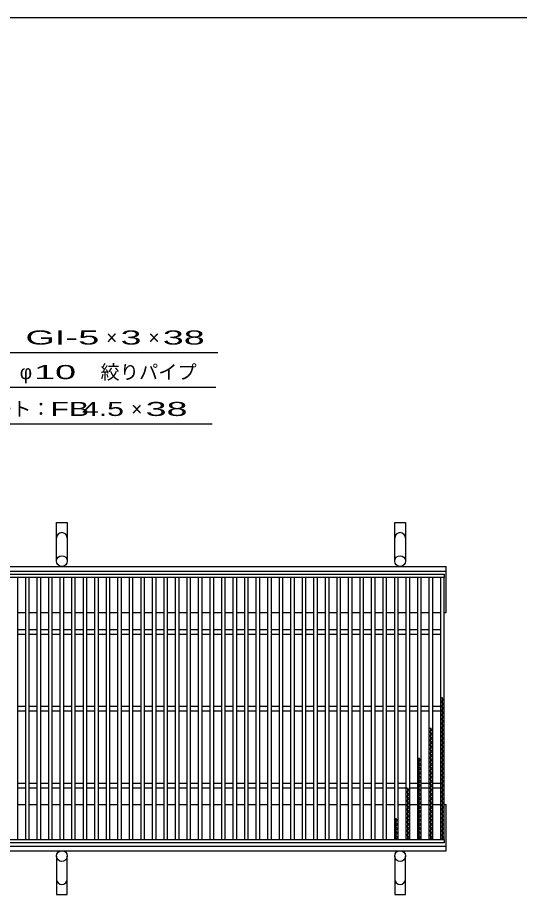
# Model space of a CAD drawing. Units: millimetres, scale not verified. Extents: x -1820 to 1736, y -1282 to 1048.
# Drawn here: x -974 to -321, y -93 to 1048 of the extents above; entities that cross this region are included whole.
import ezdxf
from ezdxf.enums import TextEntityAlignment as Align

# ---------------------------------------------------------------- set-up
doc = ezdxf.new("R2010")
doc.units = ezdxf.units.MM
doc.header["$LTSCALE"] = 10
for name, color, linetype, lineweight in [('0_2', 150, 'Continuous', 25), ('16', 3, 'Continuous', 25), ('19', 6, 'Continuous', 25), ('22', 4, 'Continuous', 25)]:
    doc.layers.add(name, color=color, linetype=linetype, lineweight=lineweight)
doc.styles.add('ベクトル', font='')
doc.styles.get('ベクトル').set_extended_font_data('ベクトル')

msp = doc.modelspace()

# ---------------------------------------------------------------- linework, layer by layer
at = {"layer": '0_2'}
msp.add_line((-1724, 1048.5), (1736, 1048.5), dxfattribs=at)
at = {"layer": '16'}
for p, q in [((-1414, 324), (-419, 324)), ((-419, 324), (-419, 319.5)), ((-419, 319.5), (-1414, 319.5)), ((-974, 319.5), (-979, 319.5)), ((-974, -21.5), (-974, 319.5)), ((-964, 319.5), (-964, -21.5)), ((-959, 319.5), (-964, 319.5)), ((-959, -21.5), (-959, 319.5)), ((-949, 319.5), (-949, -21.5)), ((-944, 319.5), (-949, 319.5)), ((-944, -21.5), (-944, 319.5)), ((-934, 319.5), (-934, -21.5)), ((-929, 319.5), (-934, 319.5)), ((-929, -21.5), (-929, 319.5)), ((-919, 319.5), (-919, -21.5)), ((-914, 319.5), (-919, 319.5)), ((-914, -21.5), (-914, 319.5)), ((-904, 319.5), (-904, -21.5)), ((-899, 319.5), (-904, 319.5)), ((-899, -21.5), (-899, 319.5)), ((-889, 319.5), (-889, -21.5)), ((-884, 319.5), (-889, 319.5)), ((-884, -21.5), (-884, 319.5)), ((-874, 319.5), (-874, -21.5)), ((-869, 319.5), (-874, 319.5)), ((-869, -21.5), (-869, 319.5)), ((-859, 319.5), (-859, -21.5)), ((-854, 319.5), (-859, 319.5)), ((-854, -21.5), (-854, 319.5)), ((-844, 319.5), (-844, -21.5)), ((-839, 319.5), (-844, 319.5)), ((-839, -21.5), (-839, 319.5)), ((-829, 319.5), (-829, -21.5)), ((-824, 319.5), (-829, 319.5)), ((-824, -21.5), (-824, 319.5)), ((-814, 319.5), (-814, -21.5)), ((-809, 319.5), (-814, 319.5)), ((-809, -21.5), (-809, 319.5)), ((-799, 319.5), (-799, -21.5)), ((-794, 319.5), (-799, 319.5)), ((-794, -21.5), (-794, 319.5)), ((-784, 319.5), (-784, -21.5)), ((-779, 319.5), (-784, 319.5)), ((-779, -21.5), (-779, 319.5)), ((-769, 319.5), (-769, -21.5)), ((-764, 319.5), (-769, 319.5)), ((-764, -21.5), (-764, 319.5)), ((-754, 319.5), (-754, -21.5)), ((-749, 319.5), (-754, 319.5)), ((-749, -21.5), (-749, 319.5)), ((-739, 319.5), (-739, -21.5)), ((-734, 319.5), (-739, 319.5)), ((-734, -21.5), (-734, 319.5)), ((-724, 319.5), (-724, -21.5)), ((-719, 319.5), (-724, 319.5)), ((-719, -21.5), (-719, 319.5)), ((-709, 319.5), (-709, -21.5)), ((-704, 319.5), (-709, 319.5)), ((-704, -21.5), (-704, 319.5)), ((-694, 319.5), (-694, -21.5)), ((-689, 319.5), (-694, 319.5)), ((-689, -21.5), (-689, 319.5)), ((-679, 319.5), (-679, -21.5)), ((-674, 319.5), (-679, 319.5)), ((-674, -21.5), (-674, 319.5)), ((-664, 319.5), (-664, -21.5)), ((-659, 319.5), (-664, 319.5)), ((-659, -21.5), (-659, 319.5)), ((-649, 319.5), (-649, -21.5)), ((-644, 319.5), (-649, 319.5)), ((-644, -21.5), (-644, 319.5)), ((-634, 319.5), (-634, -21.5)), ((-629, 319.5), (-634, 319.5)), ((-629, -21.5), (-629, 319.5)), ((-619, 319.5), (-619, -21.5)), ((-614, 319.5), (-619, 319.5)), ((-614, -21.5), (-614, 319.5)), ((-604, 319.5), (-604, -21.5)), ((-599, 319.5), (-604, 319.5)), ((-599, -21.5), (-599, 319.5)), ((-589, 319.5), (-589, -21.5)), ((-584, 319.5), (-589, 319.5)), ((-584, -21.5), (-584, 319.5)), ((-574, 319.5), (-574, -21.5)), ((-569, 319.5), (-574, 319.5)), ((-569, -21.5), (-569, 319.5)), ((-559, 319.5), (-559, -21.5)), ((-554, 319.5), (-559, 319.5)), ((-554, -21.5), (-554, 319.5)), ((-544, 319.5), (-544, -21.5)), ((-539, 319.5), (-544, 319.5)), ((-539, -21.5), (-539, 319.5)), ((-529, 319.5), (-529, -21.5)), ((-524, 319.5), (-529, 319.5)), ((-524, -21.5), (-524, 319.5)), ((-514, 319.5), (-514, -21.5)), ((-509, 319.5), (-514, 319.5)), ((-509, -21.5), (-509, 319.5)), ((-499, 319.5), (-499, -21.5)), ((-494, 319.5), (-499, 319.5)), ((-494, -21.5), (-494, 319.5)), ((-484, 319.5), (-484, -21.5)), ((-479, 319.5), (-484, 319.5)), ((-479, -21.5), (-479, 319.5)), ((-469, 319.5), (-469, -21.5)), ((-464, 319.5), (-469, 319.5)), ((-464, -21.5), (-464, 319.5)), ((-454, 319.5), (-454, -21.5)), ((-449, 319.5), (-454, 319.5)), ((-449, -21.5), (-449, 319.5)), ((-439, 319.5), (-439, -21.5)), ((-434, 319.5), (-439, 319.5)), ((-434, -21.5), (-434, 319.5)), ((-424, 319.5), (-424, -21.5)), ((-419, 319.5), (-424, 319.5)), ((-419, -21.5), (-419, 319.5)), ((-974, 252), (-964, 252)), ((-959, 252), (-949, 252)), ((-944, 252), (-934, 252)), ((-929, 252), (-919, 252)), ((-914, 252), (-904, 252)), ((-899, 252), (-889, 252)), ((-884, 252), (-874, 252)), ((-869, 252), (-859, 252)), ((-854, 252), (-844, 252)), ((-839, 252), (-829, 252)), ((-824, 252), (-814, 252)), ((-809, 252), (-799, 252)), ((-794, 252), (-784, 252)), ((-779, 252), (-769, 252)), ((-764, 252), (-754, 252)), ((-749, 252), (-739, 252)), ((-734, 252), (-724, 252)), ((-719, 252), (-709, 252)), ((-704, 252), (-694, 252)), ((-689, 252), (-679, 252)), ((-674, 252), (-664, 252)), ((-659, 252), (-649, 252)), ((-644, 252), (-634, 252)), ((-629, 252), (-619, 252)), ((-614, 252), (-604, 252)), ((-599, 252), (-589, 252)), ((-584, 252), (-574, 252)), ((-569, 252), (-559, 252)), ((-554, 252), (-544, 252)), ((-539, 252), (-529, 252)), ((-524, 252), (-514, 252)), ((-509, 252), (-499, 252)), ((-494, 252), (-484, 252)), ((-479, 252), (-469, 252)), ((-464, 252), (-454, 252)), ((-449, 252), (-439, 252)), ((-434, 252), (-424, 252)), ((-974, 246), (-964, 246)), ((-959, 246), (-949, 246)), ((-944, 246), (-934, 246)), ((-929, 246), (-919, 246)), ((-914, 246), (-904, 246)), ((-899, 246), (-889, 246)), ((-884, 246), (-874, 246)), ((-869, 246), (-859, 246)), ((-854, 246), (-844, 246)), ((-839, 246), (-829, 246)), ((-824, 246), (-814, 246)), ((-809, 246), (-799, 246)), ((-794, 246), (-784, 246)), ((-779, 246), (-769, 246)), ((-764, 246), (-754, 246)), ((-749, 246), (-739, 246)), ((-734, 246), (-724, 246)), ((-719, 246), (-709, 246)), ((-704, 246), (-694, 246)), ((-689, 246), (-679, 246)), ((-674, 246), (-664, 246)), ((-659, 246), (-649, 246)), ((-644, 246), (-634, 246)), ((-629, 246), (-619, 246)), ((-614, 246), (-604, 246)), ((-599, 246), (-589, 246)), ((-584, 246), (-574, 246)), ((-569, 246), (-559, 246)), ((-554, 246), (-544, 246)), ((-539, 246), (-529, 246)), ((-524, 246), (-514, 246)), ((-509, 246), (-499, 246)), ((-494, 246), (-484, 246)), ((-479, 246), (-469, 246)), ((-464, 246), (-454, 246)), ((-449, 246), (-439, 246)), ((-434, 246), (-424, 246)), ((-419, 160.5), (-424, 163.3)), ((-424, 157.7), (-419, 160.5)), ((-421.5, -21.5), (-421.5, 163.3)), ((-974, 152), (-964, 152)), ((-959, 152), (-949, 152)), ((-944, 152), (-934, 152)), ((-929, 152), (-919, 152)), ((-914, 152), (-904, 152)), ((-899, 152), (-889, 152)), ((-884, 152), (-874, 152)), ((-869, 152), (-859, 152)), ((-854, 152), (-844, 152)), ((-839, 152), (-829, 152)), ((-824, 152), (-814, 152)), ((-809, 152), (-799, 152)), ((-794, 152), (-784, 152)), ((-779, 152), (-769, 152)), ((-764, 152), (-754, 152)), ((-749, 152), (-739, 152)), ((-734, 152), (-724, 152)), ((-719, 152), (-709, 152)), ((-704, 152), (-694, 152)), ((-689, 152), (-679, 152)), ((-674, 152), (-664, 152)), ((-659, 152), (-649, 152)), ((-644, 152), (-634, 152)), ((-629, 152), (-619, 152)), ((-614, 152), (-604, 152)), ((-599, 152), (-589, 152)), ((-584, 152), (-574, 152)), ((-569, 152), (-559, 152)), ((-554, 152), (-544, 152)), ((-539, 152), (-529, 152)), ((-524, 152), (-514, 152)), ((-509, 152), (-499, 152)), ((-494, 152), (-484, 152)), ((-479, 152), (-469, 152)), ((-464, 152), (-454, 152)), ((-449, 152), (-439, 152)), ((-434, 152), (-424, 152)), ((-419, 154.9), (-424, 157.7)), ((-424, 152.1), (-419, 154.9)), ((-419, 149.3), (-424, 152.1)), ((-424, 146.5), (-419, 149.3)), ((-974, 146), (-964, 146)), ((-959, 146), (-949, 146)), ((-944, 146), (-934, 146)), ((-929, 146), (-919, 146)), ((-914, 146), (-904, 146)), ((-899, 146), (-889, 146)), ((-884, 146), (-874, 146)), ((-869, 146), (-859, 146)), ((-854, 146), (-844, 146)), ((-839, 146), (-829, 146)), ((-824, 146), (-814, 146)), ((-809, 146), (-799, 146)), ((-794, 146), (-784, 146)), ((-779, 146), (-769, 146)), ((-764, 146), (-754, 146)), ((-749, 146), (-739, 146)), ((-734, 146), (-724, 146)), ((-719, 146), (-709, 146)), ((-704, 146), (-694, 146)), ((-689, 146), (-679, 146)), ((-674, 146), (-664, 146)), ((-659, 146), (-649, 146)), ((-644, 146), (-634, 146)), ((-629, 146), (-619, 146)), ((-614, 146), (-604, 146)), ((-599, 146), (-589, 146)), ((-584, 146), (-574, 146)), ((-569, 146), (-559, 146)), ((-554, 146), (-544, 146)), ((-539, 146), (-529, 146)), ((-524, 146), (-514, 146)), ((-509, 146), (-499, 146)), ((-494, 146), (-484, 146)), ((-479, 146), (-469, 146)), ((-464, 146), (-454, 146)), ((-449, 146), (-439, 146)), ((-434, 146), (-424, 146)), ((-419, 143.7), (-424, 146.5)), ((-424, 140.9), (-419, 143.7)), ((-419, 138.1), (-424, 140.9)), ((-424, 135.3), (-419, 138.1)), ((-419, 132.5), (-424, 135.3)), ((-424, 129.7), (-419, 132.5)), ((-419, 126.9), (-424, 129.7)), ((-424, 124.1), (-419, 126.9)), ((-434, 121.3), (-439, 124.1)), ((-439, 118.5), (-434, 121.3)), ((-434, 115.7), (-439, 118.5)), ((-439, 112.9), (-434, 115.7)), ((-436.5, -21.5), (-436.5, 124.1)), ((-419, 121.3), (-424, 124.1)), ((-424, 118.5), (-419, 121.3)), ((-419, 115.7), (-424, 118.5)), ((-424, 112.9), (-419, 115.7)), ((-434, 110.1), (-439, 112.9)), ((-439, 107.3), (-434, 110.1)), ((-434, 104.5), (-439, 107.3)), ((-439, 101.7), (-434, 104.5)), ((-419, 110.1), (-424, 112.9)), ((-424, 107.3), (-419, 110.1)), ((-419, 104.5), (-424, 107.3)), ((-424, 101.7), (-419, 104.5)), ((-434, 98.9), (-439, 101.7)), ((-439, 96.1), (-434, 98.9)), ((-434, 93.3), (-439, 96.1)), ((-439, 90.5), (-434, 93.3)), ((-419, 98.9), (-424, 101.7)), ((-424, 96.1), (-419, 98.9)), ((-419, 93.3), (-424, 96.1)), ((-424, 90.5), (-419, 93.3)), ((-449, 82.1), (-454, 84.9)), ((-454, 79.3), (-449, 82.1)), ((-451.5, -21.5), (-451.5, 84.9)), ((-434, 87.7), (-439, 90.5)), ((-439, 84.9), (-434, 87.7)), ((-434, 82.1), (-439, 84.9)), ((-439, 79.3), (-434, 82.1)), ((-419, 87.7), (-424, 90.5)), ((-424, 84.9), (-419, 87.7)), ((-419, 82.1), (-424, 84.9)), ((-424, 79.3), (-419, 82.1)), ((-449, 76.5), (-454, 79.3)), ((-454, 73.7), (-449, 76.5)), ((-449, 70.9), (-454, 73.7)), ((-454, 68.1), (-449, 70.9)), ((-434, 76.5), (-439, 79.3)), ((-439, 73.7), (-434, 76.5)), ((-434, 70.9), (-439, 73.7)), ((-439, 68.1), (-434, 70.9)), ((-419, 76.5), (-424, 79.3)), ((-424, 73.7), (-419, 76.5)), ((-419, 70.9), (-424, 73.7)), ((-424, 68.1), (-419, 70.9)), ((-449, 65.3), (-454, 68.1)), ((-454, 62.5), (-449, 65.3)), ((-449, 59.7), (-454, 62.5)), ((-454, 56.9), (-449, 59.7)), ((-434, 65.3), (-439, 68.1)), ((-439, 62.5), (-434, 65.3)), ((-434, 59.7), (-439, 62.5)), ((-439, 56.9), (-434, 59.7)), ((-419, 65.3), (-424, 68.1)), ((-424, 62.5), (-419, 65.3)), ((-419, 59.7), (-424, 62.5)), ((-424, 56.9), (-419, 59.7)), ((-974, 52), (-964, 52)), ((-974, 46), (-964, 46)), ((-959, 52), (-949, 52)), ((-959, 46), (-949, 46)), ((-944, 52), (-934, 52)), ((-944, 46), (-934, 46)), ((-929, 52), (-919, 52)), ((-929, 46), (-919, 46)), ((-914, 52), (-904, 52)), ((-914, 46), (-904, 46)), ((-899, 52), (-889, 52)), ((-899, 46), (-889, 46)), ((-884, 52), (-874, 52)), ((-884, 46), (-874, 46)), ((-869, 52), (-859, 52)), ((-869, 46), (-859, 46)), ((-854, 52), (-844, 52)), ((-854, 46), (-844, 46)), ((-839, 52), (-829, 52)), ((-839, 46), (-829, 46)), ((-824, 52), (-814, 52)), ((-824, 46), (-814, 46)), ((-809, 52), (-799, 52)), ((-809, 46), (-799, 46)), ((-794, 52), (-784, 52)), ((-794, 46), (-784, 46)), ((-779, 52), (-769, 52)), ((-779, 46), (-769, 46)), ((-764, 52), (-754, 52)), ((-764, 46), (-754, 46)), ((-749, 52), (-739, 52)), ((-749, 46), (-739, 46)), ((-734, 52), (-724, 52)), ((-734, 46), (-724, 46)), ((-719, 52), (-709, 52)), ((-719, 46), (-709, 46)), ((-704, 52), (-694, 52)), ((-704, 46), (-694, 46)), ((-689, 52), (-679, 52)), ((-689, 46), (-679, 46)), ((-674, 52), (-664, 52)), ((-674, 46), (-664, 46)), ((-659, 52), (-649, 52)), ((-659, 46), (-649, 46)), ((-644, 52), (-634, 52)), ((-644, 46), (-634, 46)), ((-629, 52), (-619, 52)), ((-629, 46), (-619, 46)), ((-614, 52), (-604, 52)), ((-614, 46), (-604, 46)), ((-599, 52), (-589, 52)), ((-599, 46), (-589, 46)), ((-584, 52), (-574, 52)), ((-584, 46), (-574, 46)), ((-569, 52), (-559, 52)), ((-569, 46), (-559, 46)), ((-554, 52), (-544, 52)), ((-554, 46), (-544, 46)), ((-539, 52), (-529, 52)), ((-539, 46), (-529, 46)), ((-524, 52), (-514, 52)), ((-524, 46), (-514, 46)), ((-509, 52), (-499, 52)), ((-509, 46), (-499, 46)), ((-494, 52), (-484, 52)), ((-494, 46), (-484, 46)), ((-479, 52), (-469, 52)), ((-479, 46), (-469, 46)), ((-464, 42.9), (-469, 45.7)), ((-466.5, -21.5), (-466.5, 45.7)), ((-464, 52), (-454, 52)), ((-464, 46), (-454, 46)), ((-449, 54.1), (-454, 56.9)), ((-454, 51.3), (-449, 54.1)), ((-449, 48.5), (-454, 51.3)), ((-454, 45.7), (-449, 48.5)), ((-449, 42.9), (-454, 45.7)), ((-449, 52), (-439, 52)), ((-449, 46), (-439, 46)), ((-434, 54.1), (-439, 56.9)), ((-439, 51.3), (-434, 54.1)), ((-434, 48.5), (-439, 51.3)), ((-439, 45.7), (-434, 48.5)), ((-434, 42.9), (-439, 45.7)), ((-434, 52), (-424, 52)), ((-434, 46), (-424, 46)), ((-419, 54.1), (-424, 56.9)), ((-424, 51.3), (-419, 54.1)), ((-419, 48.5), (-424, 51.3)), ((-424, 45.7), (-419, 48.5)), ((-419, 42.9), (-424, 45.7)), ((-469, 40.1), (-464, 42.9)), ((-464, 37.3), (-469, 40.1)), ((-469, 34.5), (-464, 37.3)), ((-464, 31.7), (-469, 34.5)), ((-454, 40.1), (-449, 42.9)), ((-449, 37.3), (-454, 40.1)), ((-454, 34.5), (-449, 37.3)), ((-449, 31.7), (-454, 34.5)), ((-439, 40.1), (-434, 42.9)), ((-434, 37.3), (-439, 40.1)), ((-439, 34.5), (-434, 37.3)), ((-434, 31.7), (-439, 34.5)), ((-424, 40.1), (-419, 42.9)), ((-419, 37.3), (-424, 40.1)), ((-424, 34.5), (-419, 37.3)), ((-419, 31.7), (-424, 34.5)), ((-469, 28.9), (-464, 31.7)), ((-464, 26.1), (-469, 28.9)), ((-469, 23.3), (-464, 26.1)), ((-464, 20.5), (-469, 23.3)), ((-454, 28.9), (-449, 31.7)), ((-449, 26.1), (-454, 28.9)), ((-454, 23.3), (-449, 26.1)), ((-449, 20.5), (-454, 23.3)), ((-439, 28.9), (-434, 31.7)), ((-434, 26.1), (-439, 28.9)), ((-439, 23.3), (-434, 26.1)), ((-434, 20.5), (-439, 23.3)), ((-424, 28.9), (-419, 31.7)), ((-419, 26.1), (-424, 28.9)), ((-424, 23.3), (-419, 26.1)), ((-419, 20.5), (-424, 23.3)), ((-469, 17.7), (-464, 20.5)), ((-464, 14.9), (-469, 17.7)), ((-469, 12.1), (-464, 14.9)), ((-464, 9.3), (-469, 12.1)), ((-454, 17.7), (-449, 20.5)), ((-449, 14.9), (-454, 17.7)), ((-454, 12.1), (-449, 14.9)), ((-449, 9.3), (-454, 12.1)), ((-439, 17.7), (-434, 20.5)), ((-434, 14.9), (-439, 17.7)), ((-439, 12.1), (-434, 14.9)), ((-434, 9.3), (-439, 12.1)), ((-424, 17.7), (-419, 20.5)), ((-419, 14.9), (-424, 17.7)), ((-424, 12.1), (-419, 14.9)), ((-419, 9.3), (-424, 12.1)), ((-479, 3.7), (-484, 6.5)), ((-484, 0.9), (-479, 3.7)), ((-479, -1.9), (-484, 0.9)), ((-481.5, -21.5), (-481.5, 6.5)), ((-469, 6.5), (-464, 9.3)), ((-464, 3.7), (-469, 6.5)), ((-469, 0.9), (-464, 3.7)), ((-464, -1.9), (-469, 0.9)), ((-454, 6.5), (-449, 9.3)), ((-449, 3.7), (-454, 6.5)), ((-454, 0.9), (-449, 3.7)), ((-449, -1.9), (-454, 0.9)), ((-439, 6.5), (-434, 9.3)), ((-434, 3.7), (-439, 6.5)), ((-439, 0.9), (-434, 3.7)), ((-434, -1.9), (-439, 0.9)), ((-424, 6.5), (-419, 9.3)), ((-419, 3.7), (-424, 6.5)), ((-424, 0.9), (-419, 3.7)), ((-419, -1.9), (-424, 0.9)), ((-484, -4.7), (-479, -1.9)), ((-479, -7.5), (-484, -4.7)), ((-484, -10.3), (-479, -7.5)), ((-479, -13.1), (-484, -10.3)), ((-469, -4.7), (-464, -1.9)), ((-464, -7.5), (-469, -4.7)), ((-469, -10.3), (-464, -7.5)), ((-464, -13.1), (-469, -10.3)), ((-454, -4.7), (-449, -1.9)), ((-449, -7.5), (-454, -4.7)), ((-454, -10.3), (-449, -7.5)), ((-449, -13.1), (-454, -10.3)), ((-439, -4.7), (-434, -1.9)), ((-434, -7.5), (-439, -4.7)), ((-439, -10.3), (-434, -7.5)), ((-434, -13.1), (-439, -10.3)), ((-424, -4.7), (-419, -1.9)), ((-419, -7.5), (-424, -4.7)), ((-424, -10.3), (-419, -7.5)), ((-419, -13.1), (-424, -10.3)), ((-1414, -21.5), (-419, -21.5)), ((-979, -21.5), (-974, -21.5)), ((-964, -21.5), (-959, -21.5)), ((-949, -21.5), (-944, -21.5)), ((-934, -21.5), (-929, -21.5)), ((-919, -21.5), (-914, -21.5)), ((-904, -21.5), (-899, -21.5)), ((-889, -21.5), (-884, -21.5)), ((-874, -21.5), (-869, -21.5)), ((-859, -21.5), (-854, -21.5)), ((-844, -21.5), (-839, -21.5)), ((-829, -21.5), (-824, -21.5)), ((-814, -21.5), (-809, -21.5)), ((-799, -21.5), (-794, -21.5)), ((-784, -21.5), (-779, -21.5)), ((-769, -21.5), (-764, -21.5)), ((-754, -21.5), (-749, -21.5)), ((-739, -21.5), (-734, -21.5)), ((-724, -21.5), (-719, -21.5)), ((-709, -21.5), (-704, -21.5)), ((-694, -21.5), (-689, -21.5)), ((-679, -21.5), (-674, -21.5)), ((-664, -21.5), (-659, -21.5)), ((-649, -21.5), (-644, -21.5)), ((-634, -21.5), (-629, -21.5)), ((-619, -21.5), (-614, -21.5)), ((-604, -21.5), (-599, -21.5)), ((-589, -21.5), (-584, -21.5)), ((-574, -21.5), (-569, -21.5)), ((-559, -21.5), (-554, -21.5)), ((-544, -21.5), (-539, -21.5)), ((-529, -21.5), (-524, -21.5)), ((-514, -21.5), (-509, -21.5)), ((-499, -21.5), (-494, -21.5)), ((-484, -15.9), (-479, -13.1)), ((-479, -18.7), (-484, -15.9)), ((-484, -21.5), (-479, -18.7)), ((-484, -21.5), (-479, -21.5)), ((-469, -15.9), (-464, -13.1)), ((-464, -18.7), (-469, -15.9)), ((-469, -21.5), (-464, -18.7)), ((-469, -21.5), (-464, -21.5)), ((-454, -15.9), (-449, -13.1)), ((-449, -18.7), (-454, -15.9)), ((-454, -21.5), (-449, -18.7)), ((-454, -21.5), (-449, -21.5)), ((-439, -15.9), (-434, -13.1)), ((-434, -18.7), (-439, -15.9)), ((-439, -21.5), (-434, -18.7)), ((-439, -21.5), (-434, -21.5)), ((-424, -15.9), (-419, -13.1)), ((-419, -18.7), (-424, -15.9)), ((-424, -21.5), (-419, -18.7)), ((-424, -21.5), (-419, -21.5)), ((-419, -21.5), (-419, -26)), ((-419, -26), (-1414, -26))]:
    msp.add_line(p, q, dxfattribs=at)
at = {"layer": '19'}
for p, q in [((-923.5, 341), (-923.5, 391)), ((-923.5, 391), (-909.5, 391)), ((-909.5, 391), (-909.5, 341)), ((-483.5, 341), (-483.5, 391)), ((-483.5, 391), (-469.5, 391)), ((-469.5, 391), (-469.5, 341)), ((-1416.5, 334), (-416.5, 334)), ((-416.5, 274), (-416.5, 334)), ((-1416.5, 328), (-416.5, 328)), ((-974, 274), (-964, 274)), ((-959, 274), (-949, 274)), ((-944, 274), (-934, 274)), ((-929, 274), (-919, 274)), ((-914, 274), (-904, 274)), ((-899, 274), (-889, 274)), ((-884, 274), (-874, 274)), ((-869, 274), (-859, 274)), ((-854, 274), (-844, 274)), ((-839, 274), (-829, 274)), ((-824, 274), (-814, 274)), ((-809, 274), (-799, 274)), ((-794, 274), (-784, 274)), ((-779, 274), (-769, 274)), ((-764, 274), (-754, 274)), ((-749, 274), (-739, 274)), ((-734, 274), (-724, 274)), ((-719, 274), (-709, 274)), ((-704, 274), (-694, 274)), ((-689, 274), (-679, 274)), ((-674, 274), (-664, 274)), ((-659, 274), (-649, 274)), ((-644, 274), (-634, 274)), ((-629, 274), (-619, 274)), ((-614, 274), (-604, 274)), ((-599, 274), (-589, 274)), ((-584, 274), (-574, 274)), ((-569, 274), (-559, 274)), ((-554, 274), (-544, 274)), ((-539, 274), (-529, 274)), ((-524, 274), (-514, 274)), ((-509, 274), (-499, 274)), ((-494, 274), (-484, 274)), ((-479, 274), (-469, 274)), ((-464, 274), (-454, 274)), ((-449, 274), (-439, 274)), ((-434, 274), (-424, 274)), ((-419, 274), (-416.5, 274)), ((-974, 24), (-964, 24)), ((-959, 24), (-949, 24)), ((-944, 24), (-934, 24)), ((-929, 24), (-919, 24)), ((-914, 24), (-904, 24)), ((-899, 24), (-889, 24)), ((-884, 24), (-874, 24)), ((-869, 24), (-859, 24)), ((-854, 24), (-844, 24)), ((-839, 24), (-829, 24)), ((-824, 24), (-814, 24)), ((-809, 24), (-799, 24)), ((-794, 24), (-784, 24)), ((-779, 24), (-769, 24)), ((-764, 24), (-754, 24)), ((-749, 24), (-739, 24)), ((-734, 24), (-724, 24)), ((-719, 24), (-709, 24)), ((-704, 24), (-694, 24)), ((-689, 24), (-679, 24)), ((-674, 24), (-664, 24)), ((-659, 24), (-649, 24)), ((-644, 24), (-634, 24)), ((-629, 24), (-619, 24)), ((-614, 24), (-604, 24)), ((-599, 24), (-589, 24)), ((-584, 24), (-574, 24)), ((-569, 24), (-559, 24)), ((-554, 24), (-544, 24)), ((-539, 24), (-529, 24)), ((-524, 24), (-514, 24)), ((-509, 24), (-499, 24)), ((-494, 24), (-484, 24)), ((-479, 24), (-469, 24)), ((-464, 24), (-454, 24)), ((-449, 24), (-439, 24)), ((-434, 24), (-424, 24)), ((-419, 24), (-416.5, 24)), ((-416.5, -36), (-416.5, 24)), ((-1416.5, -30), (-416.5, -30)), ((-1416.5, -36), (-416.5, -36)), ((-923.5, -43), (-923.5, -93)), ((-909.5, -93), (-909.5, -43)), ((-483.5, -43), (-483.5, -93)), ((-469.5, -93), (-469.5, -43)), ((-923.5, -93), (-909.5, -93)), ((-483.5, -93), (-469.5, -93))]:
    msp.add_line(p, q, dxfattribs=at)
for centre in [(-916.5, 341), (-476.5, 341), (-916.5, -43), (-476.5, -43)]:
    msp.add_circle(centre, 7, dxfattribs=at)
for centre, start, end in [((-916.5, 371), 0, 180), ((-476.5, 371), 0, 180), ((-916.5, -73), 180, 0), ((-476.5, -73), 180, 0)]:
    msp.add_arc(centre, 7, start, end, dxfattribs=at)
at = {"layer": '22'}
for p, q in [((-1173.8, 612.5), (-713.8, 612.5)), ((-1156.2, 567.5), (-716.2, 567.5)), ((-1141.2, 519.5), (-721.2, 519.5))]:
    msp.add_line(p, q, dxfattribs=at)

# ---------------------------------------------------------------- texts
at = {"layer": '22', "color": 2, "style": 'ベクトル'}
for s, width, p in [('GI-', 2, (-963.8, 632)), (' 5 ', 2, (-908.8, 632)), (' 3 ', 2, (-853.8, 632)), (' 38 ', 2, (-798.8, 632)), (' 10 ', 2, (-966.2, 587)), ('FB', 1.6, (-931.2, 539)), (' 4.5 ', 1.6, (-901.2, 539)), (' 38 ', 2, (-821.2, 539))]:
    msp.add_text(s, height=18.33, dxfattribs=dict(at, width=width)).set_placement(p, align=Align.MIDDLE_LEFT)
for s, height, p in [('×', 18.3, (-858.8, 632)), ('×', 18.3, (-803.8, 632)), ('絞りパイプ', 18.33, (-866.2, 587)), ('φ', 18.3, (-971.2, 587)), ('エンドプレート：', 18.33, (-1131.2, 539)), ('×', 18.3, (-826.2, 539))]:
    msp.add_text(s, height=height, dxfattribs=at).set_placement(p, align=Align.MIDDLE_LEFT)

doc.saveas('drawing.dxf')
